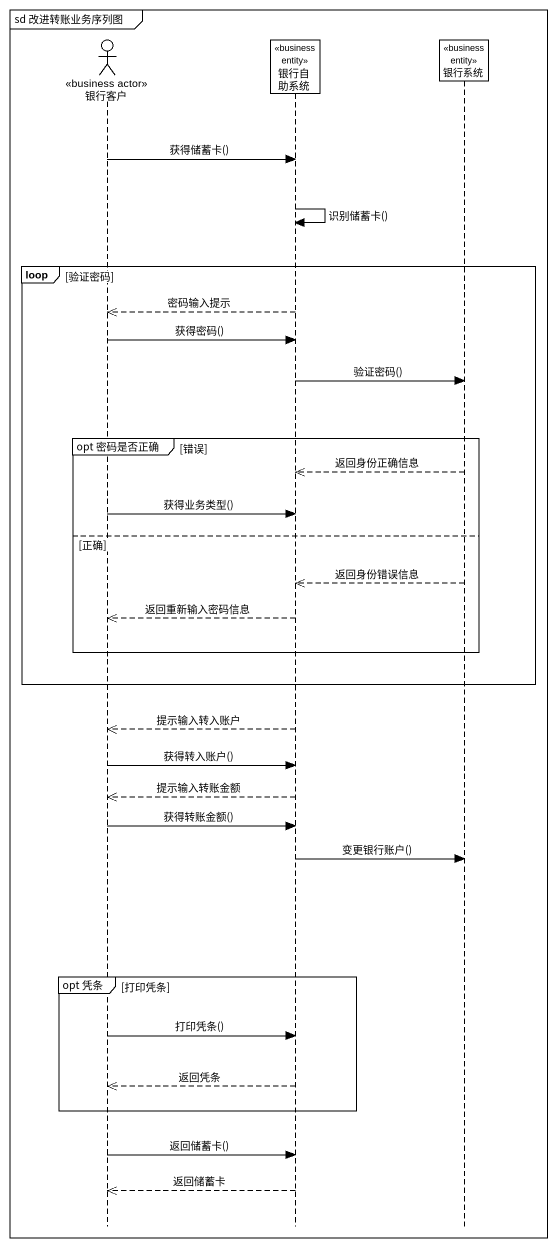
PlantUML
@startuml
mainframe sd 改进转账业务序列图
hide footbox
actor 银行客户 <<business actor>>
participant 银行自助系统 <<business entity>>
participant 银行系统 <<business entity>>

银行客户 -> 银行自助系统 : 获得储蓄卡()
银行自助系统 -> 银行自助系统 : 识别储蓄卡()
loop 验证密码
  银行自助系统 -->> 银行客户 : 密码输入提示
  银行客户 -> 银行自助系统 : 获得密码()
  银行自助系统 -> 银行系统 : 验证密码()
  group opt 密码是否正确 [错误]
    银行系统 -->> 银行自助系统 : 返回身份正确信息
    银行客户 -> 银行自助系统 : 获得业务类型()
  else 正确
    银行系统 -->> 银行自助系统 : 返回身份错误信息
    银行自助系统 -->> 银行客户 : 返回重新输入密码信息
  end
end
银行自助系统 -->> 银行客户 : 提示输入转入账户
银行客户 -> 银行自助系统 : 获得转入账户()
银行自助系统 -->> 银行客户 : 提示输入转账金额
银行客户 -> 银行自助系统 : 获得转账金额()
银行自助系统 -> 银行系统 : 变更银行账户()
group opt 凭条 [打印凭条]
  银行客户 -> 银行自助系统 : 打印凭条()
  银行自助系统 -->> 银行客户 : 返回凭条
end
银行客户 -> 银行自助系统 : 返回储蓄卡()
银行自助系统 -->> 银行客户 : 返回储蓄卡
@enduml
